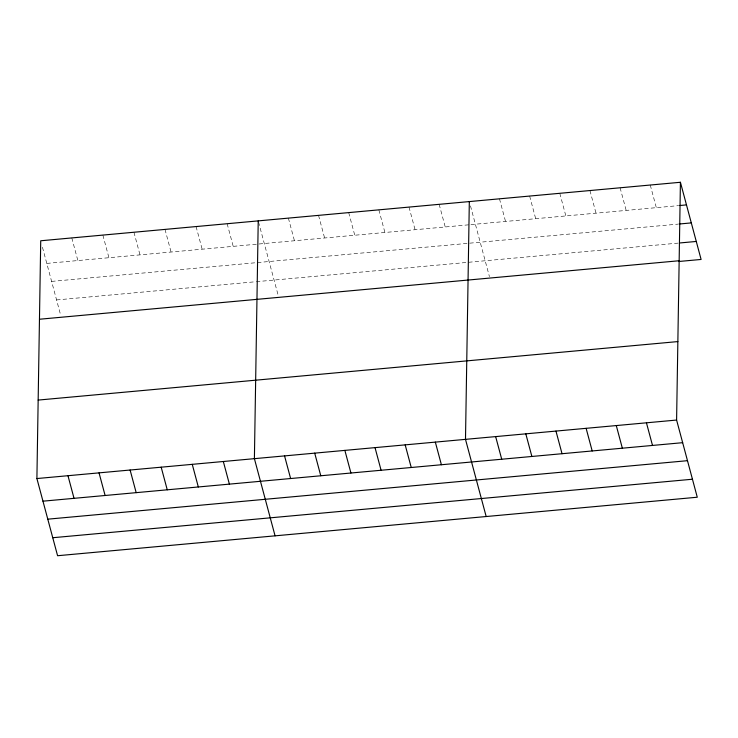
<?xml version="1.0" encoding="UTF-8"?>
<svg xmlns="http://www.w3.org/2000/svg" width="738" height="738" viewBox="0 0 738 738"><rect width="100%" height="100%" fill="white"/><g stroke="black" fill="none" stroke-linecap="round" stroke-linejoin="round"><path stroke-width="0.55" stroke-dasharray="3.69 2.77" d="M46.789 263.401L469.802 224.721M470.918 224.62L678.665 205.616M51.614 281.399L677.908 224.131M56.577 299.942L255.21 281.787M256.326 281.685L678.406 243.088M650.261 185.035L656.331 207.664M620.105 187.793L626.175 210.422M589.948 190.552L596.009 213.181M559.791 193.31L565.852 215.939M529.635 196.068L535.696 218.697M499.478 198.826L505.539 221.446M470.475 205.893L489.432 276.639M439.165 204.334L445.226 226.963M409.009 207.092L415.07 229.721M378.852 209.85L384.913 232.479M348.696 212.609L354.757 235.237M318.539 215.367L324.6 237.996M288.383 218.125L294.444 240.754M258.512 221.963L278.337 295.938M227.147 223.725L233.217 246.354M196.077 226.566L202.147 249.195M165.008 229.407L171.068 252.036M133.938 232.249L139.999 254.878M102.868 235.09L108.929 257.719M71.798 237.931L77.859 260.56M42.453 247.239L60.839 315.827"/><path stroke-width="1.11" d="M680.418 182.277L676.598 420.051L697.272 497.228L57.582 555.723L36.9 478.547L40.728 240.773L680.418 182.277L701.1 259.453L678.757 261.492M258.226 220.883L254.398 458.658L275.071 535.834M469.322 201.575L465.494 439.359L486.176 516.535M679.781 205.515L686.488 204.906M679.025 224.029L691.303 222.904M679.523 242.986L696.275 241.455M39.465 319.24L679.163 260.745M38.164 400.079L677.862 341.583M36.9 478.547L676.598 420.051M42.961 501.176L682.659 442.68M47.785 519.174L687.484 460.687M52.758 537.725L692.447 479.23M646.442 422.809L652.503 445.438M616.285 425.568L622.346 448.197M586.12 428.326L592.19 450.955M555.963 431.084L562.033 453.713M525.807 433.843L531.877 456.471M495.65 436.601L501.72 459.23M435.337 442.117L441.398 464.746M405.18 444.876L411.241 467.505M375.024 447.634L381.085 470.263M344.867 450.383L350.928 473.012M314.711 453.141L320.772 475.77M284.554 455.899L290.615 478.528M223.328 461.499L229.389 484.128M192.258 464.34L198.319 486.969M161.179 467.182L167.249 489.811M130.109 470.023L136.179 492.652M99.04 472.864L105.11 495.493M67.97 475.706L74.031 498.335"/></g></svg>
